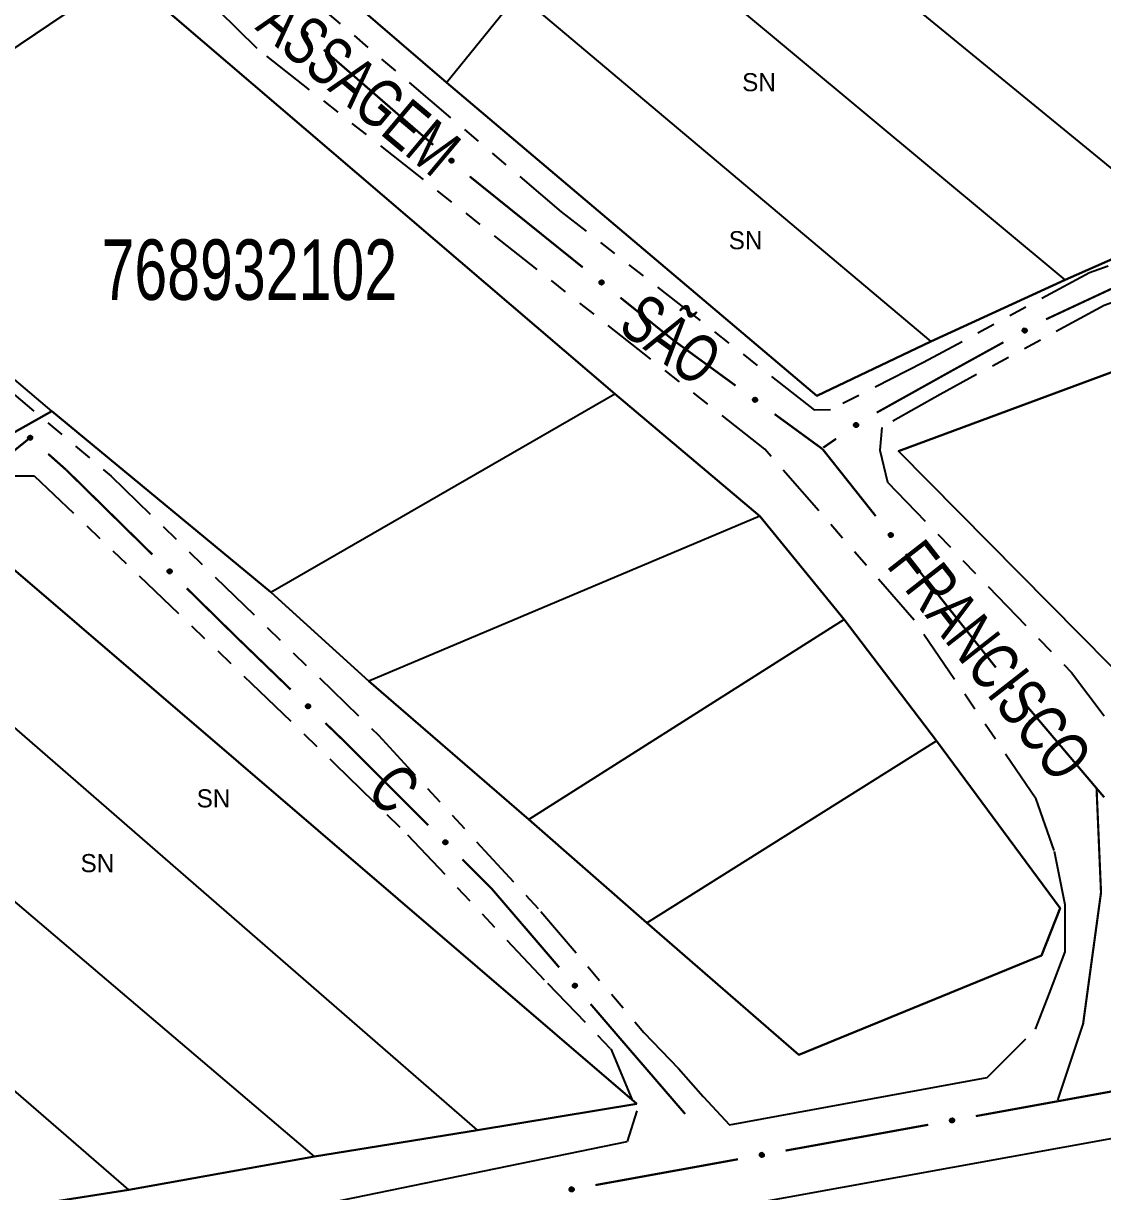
# Model space of a CAD drawing. Extents: x 207981 to 210201, y 4876477 to 4878908.
# Drawn here: x 208353.4 to 208442.8, y 4877543.8 to 4877640.5 of the extents above; entities that cross this region are included whole.
import ezdxf
from ezdxf.enums import TextEntityAlignment as Align

# ---------------------------------------------------------------- set-up
doc = ezdxf.new("R2010")
doc.units = 0
doc.header["$LTSCALE"] = 1.5
doc.header["$MEASUREMENT"] = 0
doc.linetypes.add('TRACO_25', pattern=[8, 3, -1, 1, -1, 1, -1])
for name, color, linetype in [('CD_MALHA_LOTES', 7, 'CONTINUOUS'), ('CD_TXT_QUADRA', 255, 'CONTINUOUS'), ('RU-QUADRA', 210, 'CONTINUOUS'), ('SV-EIXO-RUA-N-PAV', 6, 'CONTINUOUS'), ('SV-EIXO-RUA-PAV', 20, 'CONTINUOUS'), ('SV-RUA-NAO-PAV', 7, 'CONTINUOUS'), ('SV-RUA-PAVIM', 7, 'CONTINUOUS'), ('SV-TXT-RUA-N-PAV', 7, 'CONTINUOUS'), ('Th_NmrPort', 1, 'CONTINUOUS')]:
    doc.layers.add(name, color=color, linetype=linetype)
doc.styles.add('ARIAL', font='ARIAL.SHX')

msp = doc.modelspace()

# ---------------------------------------------------------------- linework, layer by layer
at = {"layer": 'CD_MALHA_LOTES', "linetype": 'Continuous', "flags": 128}
for points in [[(208449.48, 4877623.65), (208398.13, 4877665.7)], [(208439.66, 4877619.3), (208389.74, 4877660.9)], [(208388.46, 4877635.64), (208371.22, 4877650.48)], [(208334.64, 4877626.35), (208361.78, 4877644.63)], [(208361.78, 4877644.63), (208402.4, 4877609.86)], [(208388.46, 4877635.64), (208394.38, 4877642.99)], [(208394.38, 4877642.99), (208428.56, 4877614.2)], [(208419.12, 4877609.71), (208388.46, 4877635.64)], [(208425.87, 4877605.13), (208509.07, 4877635.94)], [(208355.78, 4877608.43), (208334.64, 4877626.35)], [(208449.48, 4877623.65), (208439.66, 4877619.3)], [(208439.66, 4877619.3), (208428.56, 4877614.2)], [(208428.56, 4877614.2), (208419.12, 4877609.71)], [(208373.92, 4877593.44), (208402.4, 4877609.86)], [(208402.4, 4877609.86), (208414.4, 4877599.74)], [(208355.78, 4877608.43), (208328.12, 4877592.84)], [(208373.92, 4877593.44), (208355.78, 4877608.43)], [(208458.4, 4877572.23), (208425.87, 4877605.13)], [(208414.4, 4877599.74), (208382.02, 4877586.09)], [(208414.4, 4877599.74), (208421.37, 4877591.19)], [(208351.43, 4877596.36), (208404.2, 4877551.09)], [(208382.02, 4877586.09), (208373.92, 4877593.44)], [(208391.01, 4877548.92), (208342.29, 4877591.27)], [(208421.37, 4877591.19), (208395.28, 4877574.63)], [(208421.37, 4877591.19), (208429.01, 4877581.15)], [(208377.52, 4877546.74), (208332.02, 4877585.42)], [(208395.28, 4877574.63), (208382.02, 4877586.09)], [(208405.03, 4877566.08), (208429.01, 4877581.15)], [(208429.01, 4877581.15), (208439.26, 4877567.28), (208437.71, 4877563.38), (208417.62, 4877555.14)], [(208362.15, 4877543.97), (208321.08, 4877579.57)], [(208405.03, 4877566.08), (208395.28, 4877574.63)], [(208417.62, 4877555.14), (208405.03, 4877566.08)], [(208404.2, 4877551.09), (208391.01, 4877548.92)], [(208391.01, 4877548.92), (208377.52, 4877546.74)], [(208377.52, 4877546.74), (208362.15, 4877543.97)], [(208362.15, 4877543.97), (208346.86, 4877541.57)]]:
    msp.add_lwpolyline(points, dxfattribs=at)
at = {"layer": 'RU-QUADRA', "linetype": 'Continuous', "flags": 128}
msp.add_lwpolyline([(208508.32, 4877692.61), (208480.88, 4877684.81), (208443.48, 4877682.94), (208398.13, 4877665.7), (208389.74, 4877660.9), (208379.69, 4877655.58), (208371.22, 4877650.48), (208388.46, 4877635.64), (208419.12, 4877609.71), (208428.56, 4877614.2), (208439.66, 4877619.3), (208449.48, 4877623.65), (208467.17, 4877630.09), (208500.97, 4877643.36), (208530.95, 4877654.9)], dxfattribs=at)
for points in [[(208618.18, 4877475.48), (208635.44, 4877477.11), (208648.18, 4877544.27), (208646.39, 4877555.96), (208641.59, 4877567.06), (208635.59, 4877580.62), (208624.35, 4877606.93), (208621.05, 4877614.28), (208588.82, 4877691.63), (208551.72, 4877661.8), (208538.22, 4877651.23), (208526.98, 4877642.39), (208516.26, 4877638.49), (208509.07, 4877635.94), (208425.87, 4877605.13), (208458.4, 4877572.23), (208479.66, 4877562.25), (208524.21, 4877544.29), (208551.91, 4877530.11), (208563.44, 4877522.13), (208579.84, 4877509.83)], [(208404.2, 4877551.09), (208351.43, 4877596.36), (208342.29, 4877591.27), (208332.02, 4877585.42), (208321.08, 4877579.57), (208308.49, 4877573.73), (208299.49, 4877569.08), (208289.07, 4877564.06), (208276.78, 4877558.36), (208265.54, 4877552.21), (208254.14, 4877546.07), (208230.91, 4877534.08), (208251.29, 4877515.49), (208270.93, 4877526.88), (208287.12, 4877531.23), (208302.11, 4877533.93), (208323.1, 4877537.52), (208335.77, 4877539.62), (208346.86, 4877541.57), (208362.15, 4877543.97), (208377.52, 4877546.74), (208391.01, 4877548.92)]]:
    msp.add_lwpolyline(points, close=True, dxfattribs=at)
at = {"layer": 'RU-QUADRA', "linetype": 'Continuous'}
msp.add_lwpolyline([(208328.12, 4877592.84), (208355.78, 4877608.43), (208373.92, 4877593.44), (208382.02, 4877586.09), (208395.28, 4877574.63), (208405.03, 4877566.08), (208417.62, 4877555.14), (208437.71, 4877563.38), (208439.26, 4877567.28), (208429.01, 4877581.15), (208421.37, 4877591.19), (208414.4, 4877599.74), (208402.4, 4877609.86), (208361.78, 4877644.63), (208334.64, 4877626.35)], dxfattribs=at)
at = {"layer": 'SV-EIXO-RUA-N-PAV'}
for points in [[(208376.734088, 4877639.82141), (208376.782758, 4877639.82623), (208376.825574, 4877639.82042), (208376.859889, 4877639.805296), (208376.886728, 4877639.784025), (208376.911735, 4877639.759171), (208376.931418, 4877639.72855), (208376.945736, 4877639.689725), (208376.950914, 4877639.640936), (208376.942079, 4877639.597467), (208376.929052, 4877639.563032), (208376.908483, 4877639.533768), (208376.883931, 4877639.509881), (208376.851448, 4877639.490487), (208376.811961, 4877639.476361), (208376.762776, 4877639.472342), (208376.72084, 4877639.478325), (208376.688033, 4877639.493825), (208376.658744, 4877639.514691), (208376.633519, 4877639.540371), (208376.614371, 4877639.57054), (208376.60022, 4877639.610323), (208376.596896, 4877639.658921), (208376.602387, 4877639.700815), (208376.617422, 4877639.733832), (208376.638613, 4877639.762203), (208376.663237, 4877639.787588), (208376.693194, 4877639.808655), (208376.734088, 4877639.82141)], [(208388.829829, 4877629.345782), (208388.878564, 4877629.349901), (208388.921291, 4877629.343476), (208388.955385, 4877629.32786), (208388.981915, 4877629.306204), (208389.006562, 4877629.280993), (208389.025802, 4877629.250092), (208389.03956, 4877629.211065), (208389.044035, 4877629.162207), (208389.034577, 4877629.118869), (208389.021055, 4877629.084625), (208389.000067, 4877629.055661), (208388.975174, 4877629.032128), (208388.942415, 4877629.013204), (208388.902729, 4877628.999648), (208388.853491, 4877628.996337), (208388.811646, 4877629.002923), (208388.779065, 4877629.018893), (208388.75008, 4877629.040178), (208388.725227, 4877629.066218), (208388.706515, 4877629.09666), (208388.692938, 4877629.136642), (208388.690314, 4877629.185283), (208388.696406, 4877629.227094), (208388.711915, 4877629.259891), (208388.733512, 4877629.287955), (208388.758498, 4877629.312982), (208388.788755, 4877629.333616), (208388.829829, 4877629.345782)], [(208401.24856, 4877619.265906), (208401.297104, 4877619.271867), (208401.340044, 4877619.267064), (208401.374705, 4877619.252749), (208401.402036, 4877619.232113), (208401.427618, 4877619.207853), (208401.448015, 4877619.177702), (208401.46324, 4877619.139225), (208401.469561, 4877619.09057), (208401.461749, 4877619.046906), (208401.449534, 4877619.012174), (208401.429657, 4877618.982436), (208401.405672, 4877618.957979), (208401.373653, 4877618.937828), (208401.334509, 4877618.92278), (208401.285432, 4877618.917607), (208401.243367, 4877618.922605), (208401.210205, 4877618.937331), (208401.180435, 4877618.957503), (208401.154614, 4877618.982584), (208401.134763, 4877619.012296), (208401.119682, 4877619.051736), (208401.115219, 4877619.100243), (208401.119725, 4877619.142254), (208401.133982, 4877619.175614), (208401.154501, 4877619.204476), (208401.178522, 4877619.230431), (208401.207977, 4877619.252195), (208401.24856, 4877619.265906)], [(208436.489831, 4877615.079121), (208436.476924, 4877615.031946), (208436.456185, 4877614.994041), (208436.429788, 4877614.967405), (208436.400324, 4877614.94995), (208436.36817, 4877614.935488), (208436.332535, 4877614.928059), (208436.291157, 4877614.928575), (208436.243744, 4877614.94119), (208436.20631, 4877614.964988), (208436.178812, 4877614.98947), (208436.158842, 4877615.019145), (208436.145316, 4877615.050617), (208436.138823, 4877615.087888), (208436.139755, 4877615.129814), (208436.153594, 4877615.177183), (208436.174181, 4877615.214205), (208436.20039, 4877615.239298), (208436.230351, 4877615.259186), (208436.263355, 4877615.273557), (208436.298377, 4877615.280648), (208436.340589, 4877615.279634), (208436.387161, 4877615.265355), (208436.42432, 4877615.245243), (208436.449775, 4877615.219394), (208436.46869, 4877615.189456), (208436.483588, 4877615.157382), (208436.492547, 4877615.121872), (208436.489831, 4877615.079121)], [(208413.946491, 4877609.546972), (208413.994702, 4877609.555197), (208414.03782, 4877609.552408), (208414.073113, 4877609.539731), (208414.101379, 4877609.520397), (208414.128069, 4877609.49736), (208414.149854, 4877609.468197), (208414.166862, 4877609.430474), (208414.175453, 4877609.382169), (208414.169693, 4877609.338187), (208414.159116, 4877609.302921), (208414.140653, 4877609.272286), (208414.117839, 4877609.246733), (208414.086798, 4877609.225106), (208414.0484, 4877609.208242), (208413.999619, 4877609.200779), (208413.957366, 4877609.203804), (208413.923551, 4877609.216962), (208413.89287, 4877609.235719), (208413.865904, 4877609.259564), (208413.844685, 4877609.288314), (208413.827775, 4877609.327005), (208413.821047, 4877609.37525), (208413.823582, 4877609.417426), (208413.836262, 4877609.451417), (208413.855409, 4877609.481207), (208413.878189, 4877609.508258), (208413.906593, 4877609.531377), (208413.946491, 4877609.546972)], [(208422.533456, 4877607.282325), (208422.52539, 4877607.234086), (208422.508593, 4877607.194277), (208422.485027, 4877607.165106), (208422.457481, 4877607.144759), (208422.426956, 4877607.127116), (208422.392255, 4877607.116119), (208422.351038, 4877607.112445), (208422.302591, 4877607.120197), (208422.262942, 4877607.140084), (208422.233107, 4877607.161657), (208422.210236, 4877607.189159), (208422.193594, 4877607.2191), (208422.183363, 4877607.255523), (208422.180047, 4877607.297329), (208422.189021, 4877607.345855), (208422.205756, 4877607.38477), (208422.22929, 4877607.412387), (208422.257084, 4877607.435205), (208422.288464, 4877607.452842), (208422.322589, 4877607.463441), (208422.364687, 4877607.466704), (208422.412465, 4877607.457212), (208422.451469, 4877607.440964), (208422.479409, 4877607.417823), (208422.501257, 4877607.389954), (208422.519324, 4877607.359553), (208422.531831, 4877607.325131), (208422.533456, 4877607.282325)], [(208353.953597, 4877606.406635), (208354.002373, 4877606.410227), (208354.045029, 4877606.40334), (208354.078952, 4877606.387356), (208354.105246, 4877606.365415), (208354.129618, 4877606.339938), (208354.148523, 4877606.308831), (208354.161858, 4877606.269658), (208354.165805, 4877606.220754), (208354.155878, 4877606.177521), (208354.141987, 4877606.143425), (208354.120686, 4877606.114689), (208354.09554, 4877606.091428), (208354.062579, 4877606.072859), (208354.022749, 4877606.059733), (208353.973478, 4877606.056954), (208353.931706, 4877606.063993), (208353.8993, 4877606.080315), (208353.870547, 4877606.101912), (208353.845976, 4877606.12822), (208353.827595, 4877606.158862), (208353.814451, 4877606.198989), (208353.812353, 4877606.247656), (208353.818898, 4877606.289398), (208353.834761, 4877606.322025), (208353.85666, 4877606.349854), (208353.881916, 4877606.374609), (208353.912394, 4877606.394915), (208353.953597, 4877606.406635)], [(208425.225702, 4877598.359681), (208425.274362, 4877598.354763), (208425.315178, 4877598.340587), (208425.345817, 4877598.318965), (208425.36791, 4877598.292798), (208425.387498, 4877598.263483), (208425.400725, 4877598.22957), (208425.407068, 4877598.188678), (208425.402478, 4877598.13983), (208425.385207, 4877598.098973), (208425.365616, 4877598.0678), (208425.339658, 4877598.043192), (208425.31086, 4877598.024641), (208425.275179, 4877598.012066), (208425.233677, 4877598.006043), (208425.18467, 4877598.011847), (208425.144751, 4877598.02602), (208425.115664, 4877598.047712), (208425.09109, 4877598.073965), (208425.071451, 4877598.104134), (208425.058659, 4877598.137498), (208425.05267, 4877598.179296), (208425.059039, 4877598.22759), (208425.07272, 4877598.267566), (208425.093998, 4877598.296949), (208425.12039, 4877598.320561), (208425.149554, 4877598.340564), (208425.183091, 4877598.35528), (208425.225702, 4877598.359681)], [(208365.514294, 4877595.343064), (208365.56319, 4877595.344189), (208365.605443, 4877595.335158), (208365.638517, 4877595.317483), (208365.66367, 4877595.294243), (208365.686726, 4877595.267569), (208365.704037, 4877595.235547), (208365.715378, 4877595.195751), (208365.716851, 4877595.14671), (208365.704755, 4877595.104034), (208365.689161, 4877595.070681), (208365.666438, 4877595.043058), (208365.64015, 4877595.021095), (208365.606293, 4877595.004213), (208365.565851, 4877594.993114), (208365.516503, 4877594.992825), (208365.47514, 4877595.001963), (208365.443598, 4877595.0199), (208365.415972, 4877595.04292), (208365.392761, 4877595.070434), (208365.375949, 4877595.101965), (208365.364847, 4877595.142704), (208365.365208, 4877595.191415), (208365.373851, 4877595.232774), (208365.39134, 4877595.264559), (208365.414616, 4877595.291247), (208365.441088, 4877595.314696), (208365.472553, 4877595.333438), (208365.514294, 4877595.343064)], [(208435.171476, 4877585.826518), (208435.220138, 4877585.82162), (208435.26096, 4877585.80746), (208435.291608, 4877585.78585), (208435.313711, 4877585.759692), (208435.33331, 4877585.730384), (208435.34655, 4877585.696476), (208435.35291, 4877585.655587), (208435.348339, 4877585.606738), (208435.331085, 4877585.565873), (208435.311506, 4877585.534693), (208435.285557, 4877585.510074), (208435.256768, 4877585.491512), (208435.221091, 4877585.478923), (208435.179591, 4877585.472883), (208435.130582, 4877585.478668), (208435.090657, 4877585.492825), (208435.061562, 4877585.514505), (208435.036977, 4877585.540749), (208435.017327, 4877585.57091), (208435.004522, 4877585.604269), (208434.998516, 4877585.646064), (208435.004866, 4877585.694361), (208435.018531, 4877585.734342), (208435.039797, 4877585.763734), (208435.06618, 4877585.787356), (208435.095336, 4877585.807371), (208435.128867, 4877585.8221), (208435.171476, 4877585.826518)], [(208376.973417, 4877584.178152), (208377.022302, 4877584.179679), (208377.064628, 4877584.170996), (208377.097845, 4877584.153592), (208377.123189, 4877584.130559), (208377.146462, 4877584.104076), (208377.164036, 4877584.072197), (208377.175704, 4877584.032496), (208377.17758, 4877583.983469), (208377.165835, 4877583.940694), (208377.150515, 4877583.907215), (208377.128019, 4877583.879406), (208377.101913, 4877583.857228), (208377.068196, 4877583.840068), (208377.027847, 4877583.828637), (208376.978502, 4877583.827944), (208376.937065, 4877583.836741), (208376.905378, 4877583.854418), (208376.877563, 4877583.877211), (208376.854127, 4877583.904534), (208376.837056, 4877583.935925), (208376.82562, 4877583.976571), (208376.825581, 4877584.025283), (208376.833884, 4877584.066712), (208376.851111, 4877584.098639), (208376.874167, 4877584.125518), (208376.900447, 4877584.149184), (208376.931756, 4877584.168184), (208376.973417, 4877584.178152)], [(208388.34483, 4877572.920461), (208388.393733, 4877572.921154), (208388.435905, 4877572.91175), (208388.468821, 4877572.893782), (208388.493767, 4877572.87032), (208388.516586, 4877572.843443), (208388.533613, 4877572.81127), (208388.544601, 4877572.771375), (208388.545641, 4877572.722323), (208388.533167, 4877572.679755), (208388.517279, 4877572.646542), (208388.494312, 4877572.61912), (208388.467831, 4877572.597391), (208388.433826, 4877572.580809), (208388.393288, 4877572.570068), (208388.343939, 4877572.570217), (208388.302658, 4877572.57972), (208388.271276, 4877572.597936), (208388.243855, 4877572.621199), (208388.220888, 4877572.648918), (208388.204356, 4877572.680596), (208388.193615, 4877572.721432), (208388.194407, 4877572.770137), (208388.203415, 4877572.811418), (208388.221185, 4877572.843047), (208388.244696, 4877572.869528), (208388.271375, 4877572.892743), (208388.303004, 4877572.911205), (208388.34483, 4877572.920461)], [(208399.07243, 4877561.052483), (208399.121243, 4877561.049423), (208399.162569, 4877561.036812), (208399.19401, 4877561.016373), (208399.217084, 4877560.991067), (208399.237773, 4877560.962519), (208399.252283, 4877560.929134), (208399.260179, 4877560.888514), (208399.257453, 4877560.839527), (208399.241752, 4877560.798041), (208399.223363, 4877560.766145), (208399.19836, 4877560.740565), (208399.170291, 4877560.720931), (208399.135114, 4877560.707006), (208399.093872, 4877560.699406), (208399.044679, 4877560.703339), (208399.004249, 4877560.715981), (208398.974357, 4877560.736549), (208398.9488, 4877560.761847), (208398.928027, 4877560.791246), (208398.913973, 4877560.824099), (208398.906396, 4877560.865638), (208398.910921, 4877560.914139), (208398.923069, 4877560.954607), (208398.943212, 4877560.98478), (208398.968685, 4877561.00938), (208398.997066, 4877561.03048), (208399.030018, 4877561.046462), (208399.07243, 4877561.052483)]]:
    msp.add_lwpolyline(points, close=True, dxfattribs=at)
for points in [[(208376.596896, 4877639.658921), (208376.851448, 4877639.490487)], [(208376.60022, 4877639.610323), (208376.811961, 4877639.476361)], [(208376.600654, 4877639.677703), (208376.863398, 4877639.502432)], [(208376.602387, 4877639.700815), (208376.883931, 4877639.509881)], [(208376.602479, 4877639.633315), (208376.829048, 4877639.484996)], [(208376.612061, 4877639.714497), (208376.893577, 4877639.523387)], [(208376.613039, 4877639.588699), (208376.78114, 4877639.478999)], [(208376.614371, 4877639.57054), (208376.762776, 4877639.472342)], [(208376.617422, 4877639.733832), (208376.908483, 4877639.533768)], [(208376.627672, 4877639.553142), (208376.736589, 4877639.479097)], [(208376.629725, 4877639.746012), (208376.915738, 4877639.547537)], [(208376.633519, 4877639.540371), (208376.72084, 4877639.478325)], [(208376.638613, 4877639.762203), (208376.929052, 4877639.563032)], [(208376.654526, 4877639.773291), (208376.932913, 4877639.58482)], [(208376.663237, 4877639.787588), (208376.942079, 4877639.597467)], [(208376.681739, 4877639.794963), (208376.943277, 4877639.622495)], [(208376.693194, 4877639.808655), (208376.950914, 4877639.640936)], [(208376.713124, 4877639.813116), (208376.944418, 4877639.666166)], [(208376.734088, 4877639.82141), (208376.945736, 4877639.689725)], [(208376.760706, 4877639.822958), (208376.932653, 4877639.713585)], [(208376.782758, 4877639.82623), (208376.931418, 4877639.72855)], [(208376.80718, 4877639.823024), (208376.914174, 4877639.748815)], [(208376.825574, 4877639.82042), (208376.911735, 4877639.759171)], [(208388.690314, 4877629.185283), (208388.942415, 4877629.013204)], [(208388.692938, 4877629.136642), (208388.902729, 4877628.999648)], [(208388.694341, 4877629.204009), (208388.954536, 4877629.024976)], [(208388.695528, 4877629.159599), (208388.919939, 4877629.008036)], [(208388.696406, 4877629.227094), (208388.975174, 4877629.032128)], [(208388.705444, 4877629.114836), (208388.871949, 4877629.002729)], [(208388.706276, 4877629.240636), (208388.985013, 4877629.045495)], [(208388.706515, 4877629.09666), (208388.853491, 4877628.996337)], [(208388.711915, 4877629.259891), (208389.000067, 4877629.055661)], [(208388.719564, 4877629.079073), (208388.827404, 4877629.003468)], [(208388.724392, 4877629.271893), (208389.00752, 4877629.069323)], [(208388.725227, 4877629.066218), (208388.811646, 4877629.002923)], [(208388.733512, 4877629.287955), (208389.021055, 4877629.084625)], [(208388.749583, 4877629.298812), (208389.02523, 4877629.106356)], [(208388.758498, 4877629.312982), (208389.034577, 4877629.118869)], [(208388.777105, 4877629.320091), (208389.036134, 4877629.143877)], [(208388.788755, 4877629.333616), (208389.044035, 4877629.162207)], [(208388.808748, 4877629.33779), (208389.037903, 4877629.187527)], [(208388.829829, 4877629.345782), (208389.03956, 4877629.211065)], [(208388.856466, 4877629.346947), (208389.026822, 4877629.235111)], [(208388.878564, 4877629.349901), (208389.025802, 4877629.250092)], [(208388.902936, 4877629.346343), (208389.008852, 4877629.270603)], [(208388.921291, 4877629.343476), (208389.006562, 4877629.280993)], [(208401.129076, 4877619.15616), (208401.414999, 4877618.971708)], [(208401.133982, 4877619.175614), (208401.429657, 4877618.982436)], [(208401.145995, 4877619.18808), (208401.436587, 4877618.996371)], [(208401.154501, 4877619.204476), (208401.449534, 4877619.012174)], [(208401.17015, 4877619.215933), (208401.452883, 4877619.034047)], [(208401.178522, 4877619.230431), (208401.461749, 4877619.046906)], [(208401.196846, 4877619.238238), (208401.46236, 4877619.071955)], [(208401.207977, 4877619.252195), (208401.469561, 4877619.09057)], [(208401.227796, 4877619.257123), (208401.462475, 4877619.11564)], [(208401.24856, 4877619.265906), (208401.46324, 4877619.139225)], [(208401.275134, 4877619.268079), (208401.4496, 4877619.16277)], [(208401.297104, 4877619.271867), (208401.448015, 4877619.177702)], [(208401.321594, 4877619.269234), (208401.4303, 4877619.197557)], [(208401.340044, 4877619.267064), (208401.427618, 4877619.207853)], [(208401.115219, 4877619.100243), (208401.373653, 4877618.937828)], [(208401.118536, 4877619.119108), (208401.38532, 4877618.95005)], [(208401.119682, 4877619.051736), (208401.334509, 4877618.92278)], [(208401.119725, 4877619.142254), (208401.405672, 4877618.957979)], [(208401.121402, 4877619.074775), (208401.351388, 4877618.931813)], [(208401.133005, 4877619.030418), (208401.303634, 4877618.924694)], [(208401.134763, 4877619.012296), (208401.285432, 4877618.917607)], [(208401.148468, 4877618.995215), (208401.259093, 4877618.923746)], [(208401.154614, 4877618.982584), (208401.243367, 4877618.922605)], [(208436.387161, 4877615.265355), (208436.138823, 4877615.087888)], [(208436.340589, 4877615.279634), (208436.139755, 4877615.129814)], [(208436.361252, 4877615.2693), (208436.141707, 4877615.11077)], [(208436.42432, 4877615.245243), (208436.145316, 4877615.050617)], [(208436.403357, 4877615.255128), (208436.145704, 4877615.072455)], [(208436.315811, 4877615.275397), (208436.153243, 4877615.157653)], [(208436.298377, 4877615.280648), (208436.153594, 4877615.177183)], [(208436.433637, 4877615.231315), (208436.154479, 4877615.036778)], [(208436.449775, 4877615.219394), (208436.158842, 4877615.019145)], [(208436.456749, 4877615.203548), (208436.169104, 4877615.007445)], [(208436.277373, 4877615.27445), (208436.169269, 4877615.199222)], [(208436.263355, 4877615.273557), (208436.174181, 4877615.214205)], [(208436.46869, 4877615.189456), (208436.178812, 4877614.98947)], [(208436.473352, 4877615.170631), (208436.197778, 4877614.978071)], [(208436.483588, 4877615.157382), (208436.20631, 4877614.964988)], [(208436.483858, 4877615.137466), (208436.229253, 4877614.954917)], [(208436.492547, 4877615.121872), (208436.243744, 4877614.94119)], [(208436.489584, 4877615.101665), (208436.269628, 4877614.938232)], [(208436.489831, 4877615.079121), (208436.291157, 4877614.928575)], [(208436.481757, 4877615.05371), (208436.318118, 4877614.932258)], [(208436.476924, 4877615.031946), (208436.332535, 4877614.928059)], [(208436.465195, 4877615.010287), (208436.357627, 4877614.936914)], [(208436.456185, 4877614.994041), (208436.36817, 4877614.935488)], [(208413.870504, 4877609.493384), (208414.161438, 4877609.324927)], [(208413.878189, 4877609.508258), (208414.169693, 4877609.338187)], [(208413.896128, 4877609.516914), (208414.169131, 4877609.363236)], [(208413.906593, 4877609.531377), (208414.175453, 4877609.382169)], [(208413.92616, 4877609.537226), (208414.167202, 4877609.40688)], [(208413.946491, 4877609.546972), (208414.166862, 4877609.430474)], [(208413.972934, 4877609.550385), (208414.152136, 4877609.453356)], [(208413.994702, 4877609.555197), (208414.149854, 4877609.468197)], [(208414.019288, 4877609.553714), (208414.131229, 4877609.487201)], [(208414.03782, 4877609.552408), (208414.128069, 4877609.49736)], [(208413.821047, 4877609.37525), (208414.086798, 4877609.225106)], [(208413.823477, 4877609.39425), (208414.09788, 4877609.237861)], [(208413.823582, 4877609.417426), (208414.117839, 4877609.246733)], [(208413.827775, 4877609.327005), (208414.0484, 4877609.208242)], [(208413.828415, 4877609.350099), (208414.064839, 4877609.218056)], [(208413.832272, 4877609.431754), (208414.126512, 4877609.260884)], [(208413.836262, 4877609.451417), (208414.140653, 4877609.272286)], [(208413.842081, 4877609.306335), (208414.01747, 4877609.20871)], [(208413.844685, 4877609.288314), (208413.999619, 4877609.200779)], [(208413.847679, 4877609.464432), (208414.146923, 4877609.28653)], [(208413.855409, 4877609.481207), (208414.159116, 4877609.302921)], [(208413.859174, 4877609.271894), (208413.973022, 4877609.205679)], [(208413.865904, 4877609.259564), (208413.957366, 4877609.203804)], [(208422.364687, 4877607.466704), (208422.180047, 4877607.297329)], [(208422.412465, 4877607.457212), (208422.183363, 4877607.255523)], [(208422.38629, 4877607.458515), (208422.183917, 4877607.278579)], [(208422.322589, 4877607.463441), (208422.189021, 4877607.345855)], [(208422.340465, 4877607.459982), (208422.190648, 4877607.326389)], [(208422.429613, 4877607.448676), (208422.19177, 4877607.240866)], [(208422.451469, 4877607.440964), (208422.193594, 4877607.2191)], [(208422.30232, 4877607.455149), (208422.202385, 4877607.369367)], [(208422.462148, 4877607.428051), (208422.204111, 4877607.20626)], [(208422.288464, 4877607.452842), (208422.205756, 4877607.38477)], [(208422.479409, 4877607.417823), (208422.210236, 4877607.189159)], [(208422.487951, 4877607.402765), (208422.22163, 4877607.178557)], [(208422.501257, 4877607.389954), (208422.233107, 4877607.161657)], [(208422.5078, 4877607.371697), (208422.253129, 4877607.152236)], [(208422.519324, 4877607.359553), (208422.262942, 4877607.140084)], [(208422.521608, 4877607.339766), (208422.286786, 4877607.132387)], [(208422.531831, 4877607.325131), (208422.302591, 4877607.120197)], [(208422.530929, 4877607.304728), (208422.328642, 4877607.119874)], [(208422.533456, 4877607.282325), (208422.351038, 4877607.112445)], [(208422.527995, 4877607.256227), (208422.377487, 4877607.118838)], [(208422.52539, 4877607.234086), (208422.392255, 4877607.116119)], [(208422.515913, 4877607.211351), (208422.416322, 4877607.127468)], [(208422.508593, 4877607.194277), (208422.426956, 4877607.127116)], [(208353.812353, 4877606.247656), (208354.062579, 4877606.072859)], [(208353.814451, 4877606.198989), (208354.022749, 4877606.059733)], [(208353.816584, 4877606.266337), (208354.074826, 4877606.084499)], [(208353.817289, 4877606.221917), (208354.040047, 4877606.067934)], [(208353.818898, 4877606.289398), (208354.09554, 4877606.091428)], [(208353.826721, 4877606.177049), (208353.992004, 4877606.063147)], [(208353.827595, 4877606.158862), (208353.973478, 4877606.056954)], [(208353.828914, 4877606.302832), (208354.105524, 4877606.104687)], [(208353.834761, 4877606.322025), (208354.120686, 4877606.114689)], [(208353.840453, 4877606.141135), (208353.947469, 4877606.064368)], [(208353.845976, 4877606.12822), (208353.931706, 4877606.063993)], [(208353.847367, 4877606.333892), (208354.128287, 4877606.12827)], [(208353.85666, 4877606.349854), (208354.141987, 4877606.143425)], [(208353.872848, 4877606.360536), (208354.146396, 4877606.165109)], [(208353.881916, 4877606.374609), (208354.155878, 4877606.177521)], [(208353.900598, 4877606.381516), (208354.157706, 4877606.20251)], [(208353.912394, 4877606.394915), (208354.165805, 4877606.220754)], [(208353.93243, 4877606.398872), (208354.159947, 4877606.246139)], [(208353.953597, 4877606.406635), (208354.161858, 4877606.269658)], [(208353.980245, 4877606.407512), (208354.149381, 4877606.293839)], [(208354.002373, 4877606.410227), (208354.148523, 4877606.308831)], [(208354.026706, 4877606.406406), (208354.131796, 4877606.329524)], [(208354.045029, 4877606.40334), (208354.129618, 4877606.339938)], [(208425.05267, 4877598.179296), (208425.233677, 4877598.006043)], [(208425.058659, 4877598.137498), (208425.18467, 4877598.011847)], [(208425.059039, 4877598.22759), (208425.275179, 4877598.012066)], [(208425.059439, 4877598.201385), (208425.252135, 4877598.011122)], [(208425.060951, 4877598.155561), (208425.203989, 4877598.014735)], [(208425.066444, 4877598.245255), (208425.289259, 4877598.021407)], [(208425.06825, 4877598.117811), (208425.16034, 4877598.023656)], [(208425.071451, 4877598.104134), (208425.144751, 4877598.02602)], [(208425.07272, 4877598.267566), (208425.31086, 4877598.024641)], [(208425.084913, 4877598.27906), (208425.322991, 4877598.035969)], [(208425.093998, 4877598.296949), (208425.339658, 4877598.043192)], [(208425.10847, 4877598.306452), (208425.349497, 4877598.05525)], [(208425.12039, 4877598.320561), (208425.365616, 4877598.0678)], [(208425.138184, 4877598.328276), (208425.373718, 4877598.088392)], [(208425.149554, 4877598.340564), (208425.385207, 4877598.098973)], [(208425.169151, 4877598.344128), (208425.39134, 4877598.123267)], [(208425.183091, 4877598.35528), (208425.402478, 4877598.13983)], [(208425.20351, 4877598.355704), (208425.401109, 4877598.165846)], [(208425.225702, 4877598.359681), (208425.407068, 4877598.188678)], [(208425.252098, 4877598.355925), (208425.398971, 4877598.214656)], [(208425.274362, 4877598.354763), (208425.400725, 4877598.22957)], [(208425.297664, 4877598.346782), (208425.387837, 4877598.252849)], [(208425.315178, 4877598.340587), (208425.387498, 4877598.263483)], [(208365.364847, 4877595.142704), (208365.565851, 4877594.993114)], [(208365.365208, 4877595.191415), (208365.606293, 4877595.004213)], [(208365.368838, 4877595.16546), (208365.583542, 4877595.000432)], [(208365.370375, 4877595.209859), (208365.619112, 4877595.01522)], [(208365.373851, 4877595.232774), (208365.64015, 4877595.021095)], [(208365.375949, 4877595.101965), (208365.516503, 4877594.992825)], [(208365.375994, 4877595.120173), (208365.535318, 4877594.998075)], [(208365.384532, 4877595.245685), (208365.650789, 4877595.033834)], [(208365.387896, 4877595.083612), (208365.490902, 4877595.001542)], [(208365.39134, 4877595.264559), (208365.666438, 4877595.043058)], [(208365.392761, 4877595.070434), (208365.47514, 4877595.001963)], [(208365.404528, 4877595.275774), (208365.674714, 4877595.056238)], [(208365.414616, 4877595.291247), (208365.689161, 4877595.070681)], [(208365.431322, 4877595.301099), (208365.694659, 4877595.092116)], [(208365.441088, 4877595.314696), (208365.704755, 4877595.104034)], [(208365.460096, 4877595.320651), (208365.707842, 4877595.128899)], [(208365.472553, 4877595.333438), (208365.716851, 4877595.14671)], [(208365.492763, 4877595.336379), (208365.712282, 4877595.172359)], [(208365.514294, 4877595.343064), (208365.715378, 4877595.195751)], [(208365.540953, 4877595.342595), (208365.704137, 4877595.220532)], [(208365.56319, 4877595.344189), (208365.704037, 4877595.235547)], [(208365.587299, 4877595.339145), (208365.688375, 4877595.257058)], [(208365.605443, 4877595.335158), (208365.686726, 4877595.267569)], [(208434.998516, 4877585.646064), (208435.179591, 4877585.472883)], [(208435.004522, 4877585.604269), (208435.130582, 4877585.478668)], [(208435.004866, 4877585.694361), (208435.221091, 4877585.478923)], [(208435.005276, 4877585.668156), (208435.198048, 4877585.47797)], [(208435.006806, 4877585.622333), (208435.1499, 4877585.481563)], [(208435.012263, 4877585.712029), (208435.235167, 4877585.48827)], [(208435.01412, 4877585.584585), (208435.106248, 4877585.490467)], [(208435.017327, 4877585.57091), (208435.090657, 4877585.492825)], [(208435.018531, 4877585.734342), (208435.256768, 4877585.491512)], [(208435.030719, 4877585.745842), (208435.268893, 4877585.502845)], [(208435.039797, 4877585.763734), (208435.285557, 4877585.510074)], [(208435.054266, 4877585.773242), (208435.295392, 4877585.522136)], [(208435.06618, 4877585.787356), (208435.311506, 4877585.534693)], [(208435.083971, 4877585.795078), (208435.3196, 4877585.555288)], [(208435.095336, 4877585.807371), (208435.331085, 4877585.565873)], [(208435.114931, 4877585.810943), (208435.337207, 4877585.59017)], [(208435.128867, 4877585.8221), (208435.348339, 4877585.606738)], [(208435.149285, 4877585.822532), (208435.34696, 4877585.632753)], [(208435.171476, 4877585.826518), (208435.35291, 4877585.655587)], [(208435.197874, 4877585.822773), (208435.344802, 4877585.681562)], [(208435.220138, 4877585.82162), (208435.34655, 4877585.696476)], [(208435.243443, 4877585.813648), (208435.333654, 4877585.719751)], [(208435.26096, 4877585.80746), (208435.33331, 4877585.730384)], [(208376.825581, 4877584.025283), (208377.068196, 4877583.840068)], [(208376.82562, 4877583.976571), (208377.027847, 4877583.828637)], [(208376.829425, 4877583.999359), (208377.045477, 4877583.8361)], [(208376.830597, 4877584.043769), (208377.080924, 4877583.85118)], [(208376.833884, 4877584.066712), (208377.101913, 4877583.857228)], [(208376.836952, 4877583.954132), (208376.997273, 4877583.833348)], [(208376.837056, 4877583.935925), (208376.978502, 4877583.827944)], [(208376.844459, 4877584.079711), (208377.112447, 4877583.870053)], [(208376.849154, 4877583.91767), (208376.95283, 4877583.836449)], [(208376.851111, 4877584.098639), (208377.128019, 4877583.879406)], [(208376.854127, 4877583.904534), (208376.937065, 4877583.836741)], [(208376.864208, 4877584.109963), (208377.136187, 4877583.892653)], [(208376.874167, 4877584.125518), (208377.150515, 4877583.907215)], [(208376.890792, 4877584.135507), (208377.155837, 4877583.928694)], [(208376.900447, 4877584.149184), (208377.165835, 4877583.940694)], [(208376.919404, 4877584.155295), (208377.168717, 4877583.965584)], [(208376.931756, 4877584.168184), (208377.17758, 4877583.983469)], [(208376.951941, 4877584.17129), (208377.1728, 4877584.009079)], [(208376.973417, 4877584.178152), (208377.175704, 4877584.032496)], [(208377.000079, 4877584.177902), (208377.164259, 4877584.057183)], [(208377.022302, 4877584.179679), (208377.164036, 4877584.072197)], [(208377.046451, 4877584.174833), (208377.148198, 4877584.093579)], [(208377.064628, 4877584.170996), (208377.146462, 4877584.104076)], [(208388.194407, 4877572.770137), (208388.433826, 4877572.580809)], [(208388.197808, 4877572.744151), (208388.411042, 4877572.57723)], [(208388.199737, 4877572.788535), (208388.446742, 4877572.591703)], [(208388.203415, 4877572.811418), (208388.467831, 4877572.597391)], [(208388.21421, 4877572.824235), (208388.478583, 4877572.610035)], [(208388.221185, 4877572.843047), (208388.494312, 4877572.61912)], [(208388.234472, 4877572.854145), (208388.502704, 4877572.632227)], [(208388.244696, 4877572.869528), (208388.517279, 4877572.646542)], [(208388.261489, 4877572.879232), (208388.522966, 4877572.667927)], [(208388.271375, 4877572.892743), (208388.533167, 4877572.679755)], [(208388.290434, 4877572.898529), (208388.536474, 4877572.704592)], [(208388.303004, 4877572.911205), (208388.545641, 4877572.722323)], [(208388.32324, 4877572.913967), (208388.541299, 4877572.748011)], [(208388.34483, 4877572.920461), (208388.544601, 4877572.771375)], [(208388.371483, 4877572.919756), (208388.53358, 4877572.796254)], [(208388.393733, 4877572.921154), (208388.533613, 4877572.81127)], [(208388.417796, 4877572.915897), (208388.518142, 4877572.832919)], [(208388.435905, 4877572.91175), (208388.516586, 4877572.843443)], [(208388.193615, 4877572.721432), (208388.393288, 4877572.570068)], [(208388.204356, 4877572.680596), (208388.343939, 4877572.570217)], [(208388.204562, 4877572.698803), (208388.362799, 4877572.5753)], [(208388.21614, 4877572.662138), (208388.318415, 4877572.57916)], [(208388.220888, 4877572.648918), (208388.302658, 4877572.57972)], [(208398.906396, 4877560.865638), (208399.093872, 4877560.699406)], [(208398.910921, 4877560.914139), (208399.135114, 4877560.707006)], [(208398.912319, 4877560.887969), (208399.112123, 4877560.705185)], [(208398.913973, 4877560.824099), (208399.044679, 4877560.703339)], [(208398.915575, 4877560.842236), (208399.063874, 4877560.706961)], [(208398.917647, 4877560.932074), (208399.148828, 4877560.716877)], [(208398.923069, 4877560.954607), (208399.170291, 4877560.720931)], [(208398.924307, 4877560.804791), (208399.019917, 4877560.714213)], [(208398.928027, 4877560.791246), (208399.004249, 4877560.715981)], [(208398.934815, 4877560.966558), (208399.181981, 4877560.732713)], [(208398.943212, 4877560.98478), (208399.19836, 4877560.740565)], [(208398.957312, 4877560.994827), (208399.207733, 4877560.75299)], [(208398.968685, 4877561.00938), (208399.223363, 4877560.766145)], [(208398.986173, 4877561.017767), (208399.230674, 4877560.78703)], [(208398.997066, 4877561.03048), (208399.241752, 4877560.798041)], [(208399.016513, 4877561.034788), (208399.246954, 4877560.822551)], [(208399.030018, 4877561.046462), (208399.257453, 4877560.839527)], [(208399.050406, 4877561.047664), (208399.255094, 4877560.865472)], [(208399.07243, 4877561.052483), (208399.260179, 4877560.888514)], [(208399.098951, 4877561.049736), (208399.251098, 4877560.914165)], [(208399.121243, 4877561.049423), (208399.252283, 4877560.929134)], [(208399.144832, 4877561.042336), (208399.238518, 4877560.951906)], [(208399.162569, 4877561.036812), (208399.237773, 4877560.962519)]]:
    msp.add_lwpolyline(points, dxfattribs=at)
at = {"layer": 'SV-EIXO-RUA-N-PAV', "const_width": 0.18}
for points in [[(208378.297035, 4877638.349667), (208387.35624, 4877630.480054)], [(208390.382536, 4877627.864698), (208399.733097, 4877620.343594)], [(208446.835848, 4877620.124602), (208438.07931, 4877616.038218)], [(208402.849951, 4877617.83656), (208406.746018, 4877614.702767)], [(208406.746018, 4877614.702767), (208407.226749, 4877614.316092)], [(208407.226749, 4877614.316092), (208412.382261, 4877610.552568)], [(208434.559695, 4877614.139941), (208431.057384, 4877612.207632)], [(208430.398999, 4877611.844385), (208424.06796, 4877608.315609)], [(208431.057384, 4877612.207632), (208430.398999, 4877611.844385)], [(208415.613009, 4877608.194122), (208418.843757, 4877605.835676)], [(208353.899678, 4877606.15946), (208348.456268, 4877601.758405)], [(208418.843757, 4877605.835676), (208419.585283, 4877605.294362)], [(208419.886088, 4877605.583418), (208419.647075, 4877605.417948)], [(208420.70828, 4877606.152628), (208419.886088, 4877605.583418)], [(208355.483544, 4877604.901064), (208356.979134, 4877603.573204)], [(208419.585283, 4877605.294362), (208423.985947, 4877599.745699)], [(208356.979134, 4877603.573204), (208356.989312, 4877603.564168)], [(208356.989312, 4877603.564168), (208364.112967, 4877596.565488)], [(208426.471525, 4877596.611708), (208427.714315, 4877595.044713)], [(208427.714315, 4877595.044713), (208428.112671, 4877594.542439)], [(208428.112671, 4877594.542439), (208433.931171, 4877587.212044)], [(208366.966313, 4877593.762201), (208370.532995, 4877590.258093)], [(208370.532995, 4877590.258093), (208371.078039, 4877589.722611)], [(208371.078039, 4877589.722611), (208375.562097, 4877585.389025)], [(208436.436184, 4877584.093959), (208442.900355, 4877576.464117)], [(208378.438372, 4877582.609269), (208379.876509, 4877581.219391)], [(208379.876509, 4877581.219391), (208380.285147, 4877580.824467)], [(208380.285147, 4877580.824467), (208386.954375, 4877574.155239)], [(208389.782802, 4877571.326811), (208391.904122, 4877569.205491)], [(208391.904122, 4877569.205491), (208392.149339, 4877568.960275)], [(208392.149339, 4877568.960275), (208397.780774, 4877562.390267)], [(208400.38394, 4877559.35324), (208402.336314, 4877557.07547)], [(208402.336314, 4877557.07547), (208402.530507, 4877556.848912)], [(208402.530507, 4877556.848912), (208408.210123, 4877550.2565)]]:
    msp.add_lwpolyline(points, dxfattribs=at)
at = {"layer": 'SV-EIXO-RUA-N-PAV', "linetype": 'Continuous', "const_width": 0.18, "flags": 128}
msp.add_lwpolyline([(208439.049972, 4877551.411157), (208441.150923, 4877557.714009), (208442.633947, 4877568.589519), (208442.263191, 4877577.240492)], dxfattribs=at)
at = {"layer": 'SV-EIXO-RUA-PAV', "const_width": 0.18}
for points in [[(208444.072779, 4877552.220128), (208435.21795, 4877550.610159)], [(208434.372518, 4877550.456445), (208432.266165, 4877550.074464)], [(208435.21795, 4877550.610159), (208434.372518, 4877550.456445)], [(208428.33036, 4877549.360717), (208416.522943, 4877547.219475)], [(208412.587138, 4877546.505728), (208400.779721, 4877544.364487)]]:
    msp.add_lwpolyline(points, dxfattribs=at)
at = {"layer": 'SV-EIXO-RUA-PAV'}
for points in [[(208430.45928, 4877549.634914), (208430.431995, 4877549.594324), (208430.400244, 4877549.565018), (208430.366728, 4877549.548198), (208430.333234, 4877549.541057), (208430.298146, 4877549.537611), (208430.262004, 4877549.541941), (208430.222954, 4877549.555633), (208430.182044, 4877549.582718), (208430.154161, 4877549.617216), (208430.135912, 4877549.649193), (208430.126455, 4877549.683689), (208430.123678, 4877549.717831), (208430.129418, 4877549.755226), (208430.14368, 4877549.794663), (208430.17191, 4877549.83514), (208430.203234, 4877549.863657), (208430.23608, 4877549.879076), (208430.270821, 4877549.888364), (208430.306685, 4877549.891453), (208430.342139, 4877549.886998), (208430.381821, 4877549.872567), (208430.421402, 4877549.844174), (208430.450201, 4877549.813257), (208430.466077, 4877549.780636), (208430.474451, 4877549.746228), (208430.478335, 4877549.711077), (208430.475495, 4877549.674564), (208430.45928, 4877549.634914)], [(208414.716058, 4877546.779926), (208414.688773, 4877546.739336), (208414.657022, 4877546.71003), (208414.623506, 4877546.693209), (208414.590012, 4877546.686068), (208414.554924, 4877546.682622), (208414.518782, 4877546.686952), (208414.479732, 4877546.700644), (208414.438822, 4877546.727729), (208414.410939, 4877546.762227), (208414.39269, 4877546.794204), (208414.383233, 4877546.8287), (208414.380456, 4877546.862843), (208414.386196, 4877546.900237), (208414.400458, 4877546.939675), (208414.428688, 4877546.980152), (208414.460012, 4877547.008669), (208414.492858, 4877547.024087), (208414.527598, 4877547.033375), (208414.563463, 4877547.036464), (208414.598917, 4877547.032009), (208414.638599, 4877547.017578), (208414.67818, 4877546.989185), (208414.706979, 4877546.958268), (208414.722855, 4877546.925647), (208414.731229, 4877546.891239), (208414.735113, 4877546.856088), (208414.732273, 4877546.819575), (208414.716058, 4877546.779926)], [(208398.972836, 4877543.924937), (208398.945551, 4877543.884347), (208398.9138, 4877543.855041), (208398.880284, 4877543.838221), (208398.84679, 4877543.83108), (208398.811702, 4877543.827633), (208398.77556, 4877543.831964), (208398.73651, 4877543.845655), (208398.6956, 4877543.87274), (208398.667717, 4877543.907239), (208398.649468, 4877543.939216), (208398.640011, 4877543.973712), (208398.637234, 4877544.007854), (208398.642974, 4877544.045248), (208398.657236, 4877544.084686), (208398.685466, 4877544.125163), (208398.71679, 4877544.15368), (208398.749636, 4877544.169099), (208398.784376, 4877544.178387), (208398.820241, 4877544.181476), (208398.855695, 4877544.17702), (208398.895377, 4877544.16259), (208398.934958, 4877544.134197), (208398.963757, 4877544.103279), (208398.979633, 4877544.070659), (208398.988007, 4877544.036251), (208398.991891, 4877544.0011), (208398.989051, 4877543.964587), (208398.972836, 4877543.924937)]]:
    msp.add_lwpolyline(points, close=True, dxfattribs=at)
for points in [[(208430.450201, 4877549.813257), (208430.123678, 4877549.717831)], [(208430.466077, 4877549.780636), (208430.126455, 4877549.683689)], [(208430.454587, 4877549.797084), (208430.127947, 4877549.701792)], [(208430.421402, 4877549.844174), (208430.129418, 4877549.755226)], [(208430.433488, 4877549.829314), (208430.131015, 4877549.738405)], [(208430.467631, 4877549.763393), (208430.132448, 4877549.669326)], [(208430.474451, 4877549.746228), (208430.135912, 4877549.649193)], [(208430.398106, 4877549.85618), (208430.139453, 4877549.775991)], [(208430.381821, 4877549.872567), (208430.14368, 4877549.794663)], [(208430.472862, 4877549.726899), (208430.15025, 4877549.632337)], [(208430.478335, 4877549.711077), (208430.154161, 4877549.617216)], [(208430.356986, 4877549.876458), (208430.165345, 4877549.816743)], [(208430.342139, 4877549.886998), (208430.17191, 4877549.83514)], [(208430.472236, 4877549.692116), (208430.172692, 4877549.600351)], [(208430.475495, 4877549.674564), (208430.182044, 4877549.582718)], [(208430.320255, 4877549.887826), (208430.193798, 4877549.851025)], [(208430.306685, 4877549.891453), (208430.203234, 4877549.863657)], [(208430.466239, 4877549.656359), (208430.205631, 4877549.571655)], [(208430.45928, 4877549.634914), (208430.222954, 4877549.555633)], [(208430.443519, 4877549.613409), (208430.24968, 4877549.550521)], [(208430.431995, 4877549.594324), (208430.262004, 4877549.541941)], [(208430.413967, 4877549.57754), (208430.288609, 4877549.542326)], [(208430.400244, 4877549.565018), (208430.298146, 4877549.537611)], [(208414.706979, 4877546.958268), (208414.380456, 4877546.862843)], [(208414.722855, 4877546.925647), (208414.383233, 4877546.8287)], [(208414.711365, 4877546.942095), (208414.384725, 4877546.846804)], [(208414.67818, 4877546.989185), (208414.386196, 4877546.900237)], [(208414.690266, 4877546.974325), (208414.387793, 4877546.883416)], [(208414.724409, 4877546.908404), (208414.389226, 4877546.814337)], [(208414.731229, 4877546.891239), (208414.39269, 4877546.794204)], [(208414.654884, 4877547.001191), (208414.396231, 4877546.921003)], [(208414.638599, 4877547.017578), (208414.400458, 4877546.939675)], [(208414.72964, 4877546.87191), (208414.407028, 4877546.777349)], [(208414.735113, 4877546.856088), (208414.410939, 4877546.762227)], [(208414.613764, 4877547.02147), (208414.422123, 4877546.961754)], [(208414.598917, 4877547.032009), (208414.428688, 4877546.980152)], [(208414.729014, 4877546.837127), (208414.42947, 4877546.745362)], [(208414.732273, 4877546.819575), (208414.438822, 4877546.727729)], [(208414.577033, 4877547.032837), (208414.450576, 4877546.996037)], [(208414.563463, 4877547.036464), (208414.460012, 4877547.008669)], [(208414.723017, 4877546.80137), (208414.462409, 4877546.716666)], [(208414.716058, 4877546.779926), (208414.479732, 4877546.700644)], [(208414.700297, 4877546.75842), (208414.506458, 4877546.695532)], [(208414.688773, 4877546.739336), (208414.518782, 4877546.686952)], [(208414.670745, 4877546.722552), (208414.545387, 4877546.687337)], [(208414.657022, 4877546.71003), (208414.554924, 4877546.682622)], [(208398.963757, 4877544.103279), (208398.637234, 4877544.007854)], [(208398.979633, 4877544.070659), (208398.640011, 4877543.973712)], [(208398.968143, 4877544.087106), (208398.641503, 4877543.991815)], [(208398.934958, 4877544.134197), (208398.642974, 4877544.045248)], [(208398.947043, 4877544.119336), (208398.644571, 4877544.028427)], [(208398.981186, 4877544.053416), (208398.646004, 4877543.959348)], [(208398.988007, 4877544.036251), (208398.649468, 4877543.939216)], [(208398.911662, 4877544.146203), (208398.653009, 4877544.066014)], [(208398.895377, 4877544.16259), (208398.657236, 4877544.084686)], [(208398.986418, 4877544.016921), (208398.663806, 4877543.92236)], [(208398.991891, 4877544.0011), (208398.667717, 4877543.907239)], [(208398.870542, 4877544.166481), (208398.678901, 4877544.106766)], [(208398.855695, 4877544.17702), (208398.685466, 4877544.125163)], [(208398.985792, 4877543.982138), (208398.686248, 4877543.890374)], [(208398.989051, 4877543.964587), (208398.6956, 4877543.87274)], [(208398.833811, 4877544.177848), (208398.707354, 4877544.141048)], [(208398.820241, 4877544.181476), (208398.71679, 4877544.15368)], [(208398.979795, 4877543.946381), (208398.719187, 4877543.861678)], [(208398.972836, 4877543.924937), (208398.73651, 4877543.845655)], [(208398.957075, 4877543.903431), (208398.763236, 4877543.840544)], [(208398.945551, 4877543.884347), (208398.77556, 4877543.831964)], [(208398.927523, 4877543.867563), (208398.802165, 4877543.832349)], [(208398.9138, 4877543.855041), (208398.811702, 4877543.827633)]]:
    msp.add_lwpolyline(points, dxfattribs=at)
at = {"layer": 'SV-RUA-NAO-PAV', "linetype": 'TRACO_25'}
for points in [[(208504.220426, 4877639.994686, 3.611337), (208485.85198, 4877635.755968, 3.236526), (208469.83, 4877629.99056, 3.236526), (208465.852806, 4877628.40388, 4.011136), (208441.681407, 4877619.900738, 4.011136), (208427.940464, 4877612.460562, 3.961161), (208420.232874, 4877608.535278, 4.16106), (208418.93134, 4877608.52757, 4.16106), (208397.968654, 4877624.948215, 4.310985), (208370.551014, 4877648.263925, 4.310985), (208368.973732, 4877649.878797, 3.711287)], [(208433.221385, 4877553.282706, 3.811236), (208437.20361, 4877557.274352, 3.936174), (208438.35645, 4877560.246357, 3.936174), (208439.657658, 4877563.682707, 3.861211), (208439.657658, 4877567.580402, 3.861211), (208438.758189, 4877572.077743, 3.861211), (208437.273619, 4877576.322548, 3.861211), (208427.160172, 4877591.130437, 3.861211), (208414.798347, 4877605.299262, 4.211035), (208372.795662, 4877638.465484, 4.410935), (208366.703082, 4877644.403063, 4.410935), (208364.061747, 4877647.27408, 3.711287)], [(208505.024817, 4877637.127779, 3.611337), (208486.702862, 4877632.899789, 3.236526), (208471.782292, 4877627.578906, 3.236526), (208466.859519, 4877625.604988, 4.011136), (208442.89057, 4877617.173065, 4.011136), (208429.323698, 4877609.827141, 3.961161)], [(208332.415839, 4877626.542942, 3.536375), (208341.690271, 4877619.058286, 4.136073), (208360.697747, 4877603.051571, 4.136073), (208382.821157, 4877581.606783, 3.961161), (208396.262159, 4877567.018839, 3.936174), (208404.803472, 4877556.999343, 3.936174), (208407.665077, 4877554.023275, 3.936174), (208409.709547, 4877551.702692, 3.936174), (208411.870706, 4877549.345064, 3.936174)], [(208429.323698, 4877609.827141, 3.836224), (208424.497985, 4877607.08377, 3.836224), (208424.335613, 4877605.205563, 3.836224), (208424.95446, 4877602.556055, 3.836224), (208440.180599, 4877586.802276, 3.836224), (208446.26764, 4877578.803714, 3.836224), (208457.38869, 4877570.384426, 3.836224), (208470.320465, 4877564.378734, 3.836224), (208484.502517, 4877558.555656, 3.38645), (208493.888631, 4877554.134879, 3.38645)], [(208255.677858, 4877507.497169, 5.360457), (208241.496336, 4877520.521749, 4.935671), (208228.333152, 4877532.979762, 4.56086), (208227.55571, 4877535.136688, 4.56086), (208230.002348, 4877538.77664, 4.56086), (208233.741371, 4877541.051477, 4.56086), (208271.737746, 4877559.348107, 4.485897), (208277.816407, 4877562.80877, 4.485897), (208297.224479, 4877571.766342, 4.485897), (208306.013794, 4877576.296118, 4.485897), (208320.383739, 4877583.383492, 4.735772), (208341.960317, 4877594.205159, 4.960659), (208347.065182, 4877598.064971, 4.735772), (208352.512588, 4877603.078188, 4.285998), (208354.339741, 4877603.089008, 4.285998), (208372.329051, 4877585.899857, 4.36096), (208379.220715, 4877579.230985, 4.36096), (208385.2301, 4877573.367719, 4.36096), (208396.803306, 4877561.089949, 3.861211), (208402.047256, 4877555.632072, 3.861211), (208404.208415, 4877550.523878, 3.861211), (208403.422539, 4877547.969781, 3.861211)]]:
    msp.add_polyline3d(points, dxfattribs=at)
at = {"layer": 'SV-RUA-PAVIM', "linetype": 'Continuous'}
for points in [[(208411.870706, 4877549.345064, 3.936174), (208433.221385, 4877553.282706, 3.911186)], [(208379.974268, 4877536.71125, 4.036123), (208453.347888, 4877550.011159, 3.561362), (208470.585683, 4877551.214559, 3.536375), (208488.798557, 4877548.919543, 3.38645)], [(208256.094587, 4877507.236789, 6.060105), (208264.810719, 4877512.971086, 5.135571), (208278.115834, 4877519.763491, 4.910684), (208298.890751, 4877527.145202, 4.660809), (208378.855389, 4877542.937077, 3.936174), (208403.422539, 4877547.969781, 3.936174)]]:
    msp.add_polyline3d(points, dxfattribs=at)

# ---------------------------------------------------------------- texts
at = {"layer": 'CD_TXT_QUADRA', "style": 'ARIAL', "width": 0.7}
msp.add_text('768932102', height=5, dxfattribs=at).set_placement((208359.9, 4877617.65))
at = {"layer": 'SV-TXT-RUA-N-PAV', "style": 'ARIAL', "width": 0.7}
for s, rotation, p in [('PASSAGEM', 320, (208370.537787, 4877641.78374)), ('SÃO', 324, (208402.531564, 4877615.184097)), ('FRANCISCO', 308, (208424.79661, 4877595.640804)), ('C', 315, (208381.70456, 4877576.791604))]:
    msp.add_text(s, height=4, rotation=rotation, dxfattribs=at).set_placement(p)
at = {"layer": 'Th_NmrPort', "color": 1}
for p in [(208412.92885, 4877635.670957), (208411.81885, 4877622.590957), (208367.778206, 4877576.382204), (208358.166495, 4877571.020768)]:
    msp.add_text('SN', height=1.5, dxfattribs=at).set_placement(p, align=Align.MIDDLE_LEFT)

doc.saveas('drawing.dxf')
